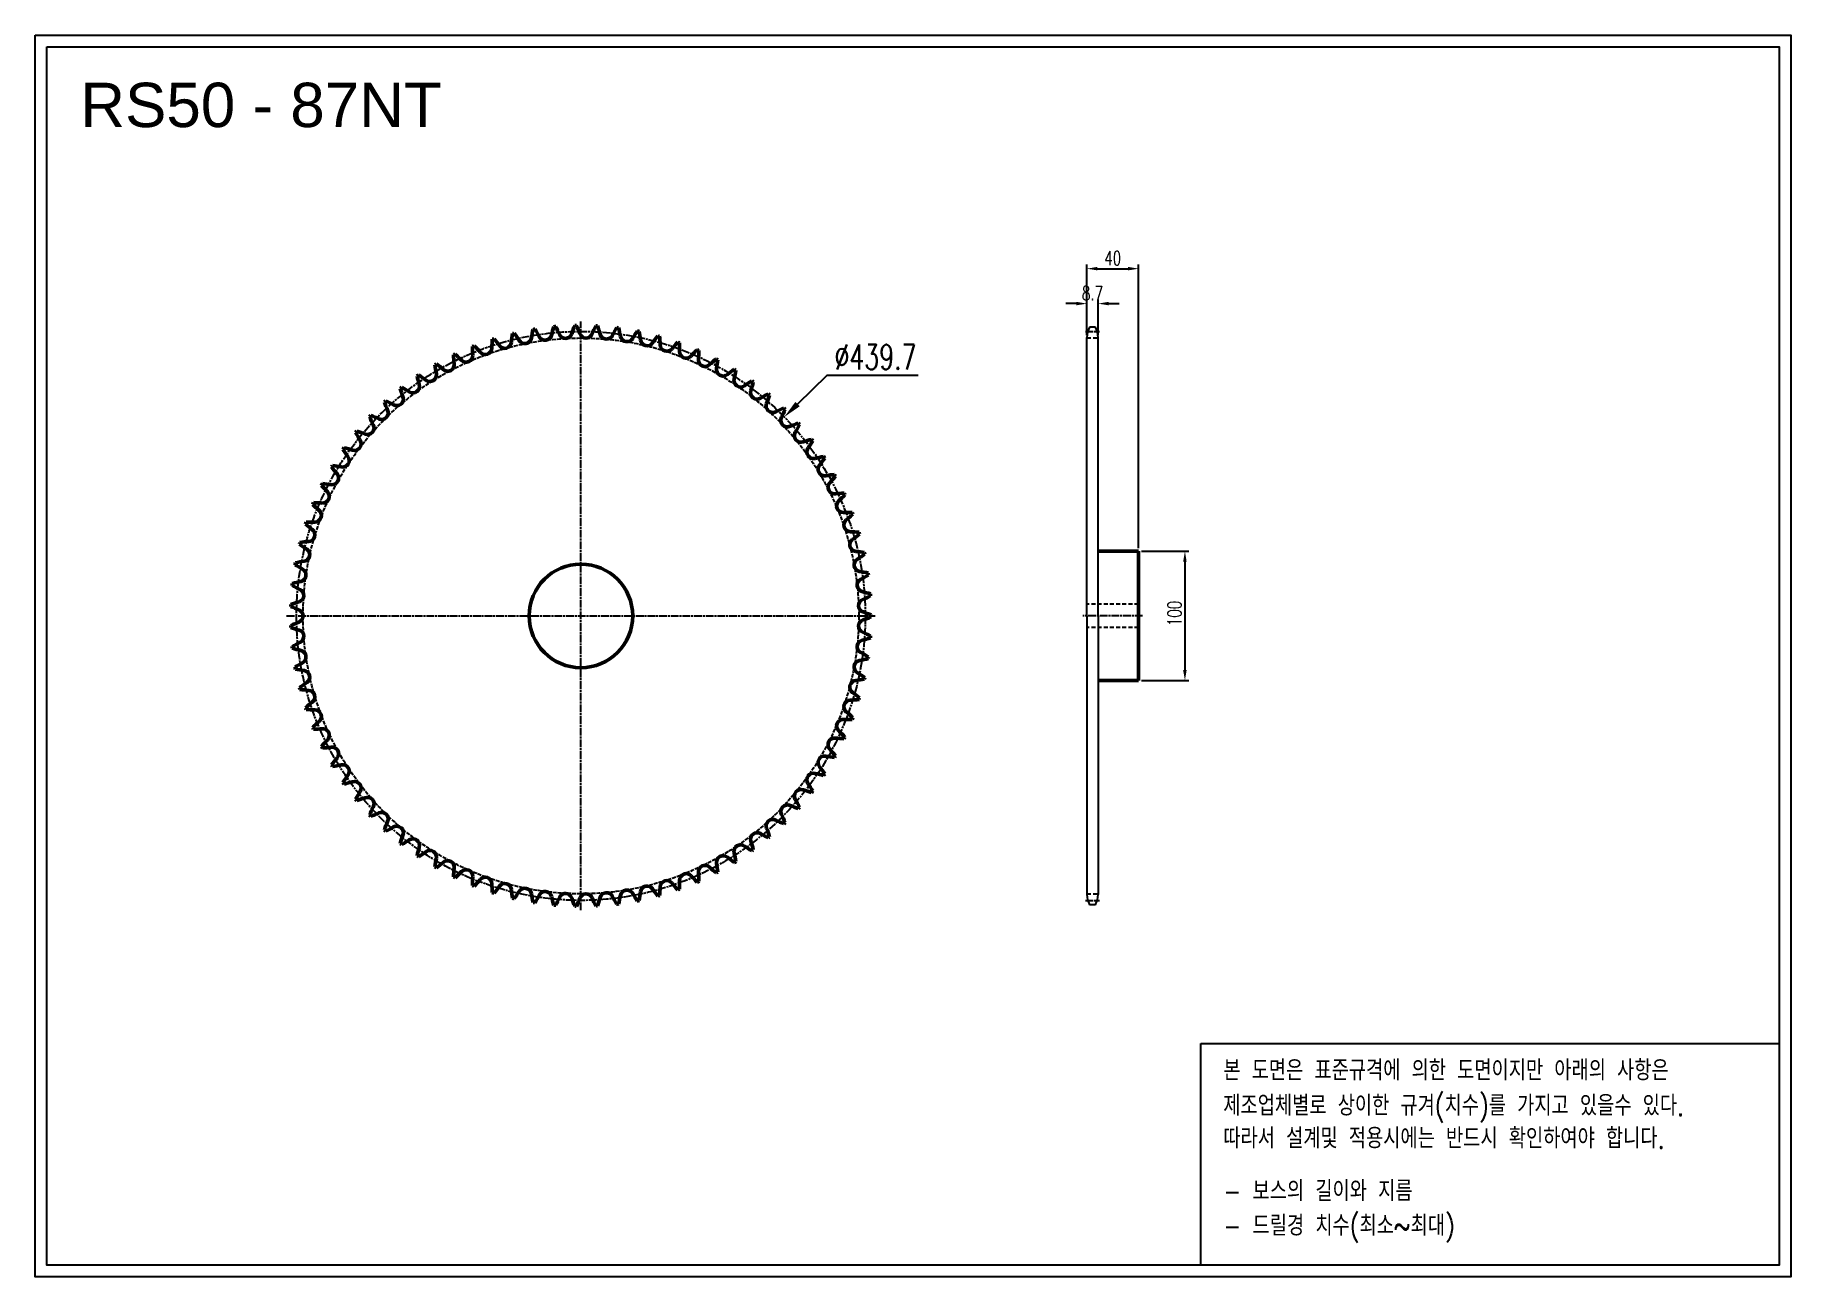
# Model space of a CAD drawing. Header units: millimetres. Extents: x 13140 to 14497, y 4739 to 5699.
import ezdxf

# ---------------------------------------------------------------- set-up
doc = ezdxf.new("R2010")
doc.units = ezdxf.units.MM
for name, pattern in [('AM_ISO02W050', [7.5, 6, -1.5]), ('AM_ISO02W050x2', [3.75, 3, -0.75]), ('AM_ISO08W050', [18, 12, -1.5, 3, -1.5]), ('AM_ISO08W050x2', [9, 6, -0.75, 1.5, -0.75]), ('HIDDEN', [9.525, 6.35, -3.175])]:
    doc.linetypes.add(name, pattern=pattern)
for name, color, linetype, lineweight in [('20', 7, 'Continuous', 50), ('21', 6, 'AM_ISO02W050', 25), ('22', 30, 'AM_ISO08W050', 25), ('23', 40, 'AM_ISO08W050', 25), ('VIS', 7, 'Continuous', 50)]:
    doc.layers.add(name, color=color, linetype=linetype, lineweight=lineweight)
doc.layers.add('HL', color=2, linetype='HIDDEN')
doc.layers.add('S-DIM', color=7, linetype='Continuous')
doc.styles.add('HAN', font='ROMANS.shx', dxfattribs={"width": 0.7, "bigfont": 'whgtxt.shx'})
doc.styles.add('HSG', font='SIMPLEX.shx', dxfattribs={"width": 0.7, "bigfont": 'HSG.shx'})
doc.styles.get("Standard").update_dxf_attribs({"font": 'arial.ttf'})
doc.dimstyles.new('APP23', dxfattribs={"dimscale": 4.5, "dimtxt": 2.4, "dimasz": 1.8, "dimexe": 0.7, "dimexo": 0.5, "dimgap": 0.6, "dimtad": 1, "dimtoh": 1, "dimdec": 1, "dimrnd": 0.01, "dimzin": 9, "dimdsep": 46, "dimtxsty": 'HSG', "dimcen": 0, "dimclrd": 1, "dimclre": 1, "dimclrt": 256, "dimazin": 2, "dimtp": 1, "dimtm": 1, "dimtfac": 0.5, "dimtdec": 1, "dimtix": 1, "dimtofl": 0, "dimtmove": 0, "dimatfit": 3, "dimfxl": 0, "dimtvp": 1, "dimtolj": 2, "dimlwd": -1, "dimlwe": -1, "dimarcsym": 0})
doc.dimstyles.new('APP32', dxfattribs={"dimscale": 8, "dimtxt": 2.4, "dimasz": 1.8, "dimexe": 0.7, "dimexo": 0.5, "dimgap": 0.6, "dimtad": 1, "dimtoh": 1, "dimdec": 1, "dimrnd": 0.01, "dimzin": 9, "dimdsep": 46, "dimtxsty": 'HSG', "dimcen": 0, "dimclrd": 1, "dimclre": 1, "dimclrt": 256, "dimazin": 2, "dimtp": 1, "dimtm": 1, "dimtfac": 0.5, "dimtdec": 1, "dimtofl": 0, "dimtmove": 0, "dimatfit": 3, "dimfxl": 0, "dimtvp": 1, "dimtolj": 2, "dimlwd": -1, "dimlwe": -1, "dimarcsym": 0})

# ---------------------------------------------------------------- blocks, each defined once
blk = doc.blocks.new('*D1')
at = {"layer": 'Defpoints', "color": 0, "transparency": 16777216}
for p in [(13718.7, 5403.7), (13404.3, 5096.3)]:
    blk.add_point(p, dxfattribs=at)
at = {"layer": 'S-DIM', "color": 1, "transparency": 16777216}
for p, q in [((13751.5, 5435.7), (13729, 5413.7)), ((13822.2, 5435.7), (13751.5, 5435.7))]:
    blk.add_line(p, q, dxfattribs=at)
blk.add_solid([(13727.3, 5415.4), (13730.7, 5412), (13718.7, 5403.7)], dxfattribs=at)
at = {"layer": 'S-DIM', "transparency": 16777216, "insert": (13789.2, 5450.1), "char_height": 19.2, "attachment_point": 5, "style": 'HSG'}
blk.add_mtext('\\A2;∅439.7', dxfattribs=at)
blk = doc.blocks.new('*D2')
at = {"layer": 'Defpoints', "color": 0, "transparency": 16777216}
for p in [(13961.3, 5491.3), (13952.6, 5464.7), (13961.3, 5464.7)]:
    blk.add_point(p, dxfattribs=at)
at = {"layer": 'S-DIM', "color": 1, "transparency": 16777216}
for p, q in [((13944.5, 5491.3), (13936.4, 5491.3)), ((13952.6, 5467), (13952.6, 5494.5)), ((13961.3, 5467), (13961.3, 5494.5)), ((13969.4, 5491.3), (13977.5, 5491.3))]:
    blk.add_line(p, q, dxfattribs=at)
for points in [[(13944.5, 5492.7), (13944.5, 5490), (13952.6, 5491.3)], [(13969.4, 5492.7), (13969.4, 5490), (13961.3, 5491.3)]]:
    blk.add_solid(points, dxfattribs=at)
at = {"layer": 'S-DIM', "transparency": 16777216, "insert": (13956.9, 5499.4), "char_height": 10.8, "attachment_point": 5, "style": 'HSG'}
blk.add_mtext('\\A2;8.7', dxfattribs=at)
blk = doc.blocks.new('*D3')
at = {"layer": 'Defpoints', "color": 0, "transparency": 16777216}
for p in [(13992.6, 5518.3), (13952.6, 5464.7), (13992.6, 5300)]:
    blk.add_point(p, dxfattribs=at)
at = {"layer": 'S-DIM', "color": 1, "transparency": 16777216}
for p, q in [((13952.6, 5467), (13952.6, 5521.5)), ((13960.7, 5518.3), (13984.5, 5518.3)), ((13992.6, 5302.2), (13992.6, 5521.5))]:
    blk.add_line(p, q, dxfattribs=at)
for points in [[(13960.7, 5519.7), (13960.7, 5517), (13952.6, 5518.3)], [(13984.5, 5519.7), (13984.5, 5517), (13992.6, 5518.3)]]:
    blk.add_solid(points, dxfattribs=at)
at = {"layer": 'S-DIM', "transparency": 16777216, "insert": (13972.6, 5526.4), "char_height": 10.8, "attachment_point": 5, "style": 'HSG'}
blk.add_mtext('\\A2;40', dxfattribs=at)
blk = doc.blocks.new('*D4')
at = {"layer": 'Defpoints', "color": 0, "transparency": 16777216}
for p in [(13992.6, 5300), (13992.6, 5200), (14028.4, 5200)]:
    blk.add_point(p, dxfattribs=at)
at = {"layer": 'S-DIM', "color": 1, "transparency": 16777216}
for p, q in [((13994.8, 5300), (14031.5, 5300)), ((14028.4, 5291.9), (14028.4, 5208.1)), ((13994.8, 5200), (14031.5, 5200))]:
    blk.add_line(p, q, dxfattribs=at)
for points in [[(14027, 5291.9), (14029.7, 5291.9), (14028.4, 5300)], [(14027, 5208.1), (14029.7, 5208.1), (14028.4, 5200)]]:
    blk.add_solid(points, dxfattribs=at)
at = {"layer": 'S-DIM', "transparency": 16777216, "insert": (14020.3, 5251.9), "char_height": 10.8, "attachment_point": 5, "rotation": 90, "style": 'HSG'}
blk.add_mtext('\\A2;100', dxfattribs=at)

msp = doc.modelspace()

# ---------------------------------------------------------------- linework, layer by layer
for p, q in [((13959.16, 5473.14), (13954.71, 5473.14)), ((13952.59, 5249.97), (13952.59, 5465.21)), ((13961.29, 5249.97), (13961.29, 5465.21)), ((13952.59, 5249.97), (13952.59, 5034.74)), ((13961.29, 5249.97), (13961.29, 5034.74)), ((13959.16, 5026.8), (13954.71, 5026.8))]:
    msp.add_line(p, q)
for points in [[(13139.58, 5698.81), (14496.8, 5698.81), (14496.8, 4739.16), (13139.58, 4739.16)], [(13148.72, 5689.67), (14487.66, 5689.67), (14487.66, 4748.3), (13148.72, 4748.3)]]:
    msp.add_lwpolyline(points, close=True)
at = {"color": 6}
msp.add_lwpolyline([(14040.76, 4919.51), (14487.66, 4919.51), (14487.66, 4748.3), (14040.76, 4748.3)], close=True, dxfattribs=at)
for centre, start, end in [((13968.46, 5465.21), 150, 180), ((13945.41, 5465.21), 0, 30), ((13968.46, 5034.74), 180, 210), ((13945.41, 5034.74), 330, 0)]:
    msp.add_arc(centre, 15.87, start, end)
at = {"layer": '20'}
msp.add_circle((13561.49, 5249.97), 40, dxfattribs=at)
for centre, radius, start, end in [((13630.3, 5447.51), 108.51, 167.29697, 170.86207), ((13561.49, 5249.97), 224.48, 99.12202, 99.49867), ((13433.21, 5415.2), 108.51, 27.75862, 31.32372), ((13644.37, 5442.03), 108.51, 163.15904, 166.72414), ((13561.49, 5249.97), 224.48, 94.98409, 95.36073), ((13445.46, 5424.03), 108.51, 23.62069, 27.18579), ((13658.01, 5435.55), 108.51, 159.02111, 162.58621), ((13561.49, 5249.97), 224.48, 90.84616, 91.2228), ((13458.33, 5431.95), 108.51, 19.48276, 23.04786), ((13671.15, 5428.1), 108.51, 154.88318, 158.44828), ((13561.49, 5249.97), 224.48, 86.70823, 87.08487), ((13471.73, 5438.92), 108.51, 15.34483, 18.90992), ((13683.72, 5419.73), 108.51, 150.74525, 154.31034), ((13561.49, 5249.97), 224.48, 82.5703, 82.94694), ((13485.59, 5444.9), 108.51, 11.2069, 14.77199), ((13695.65, 5410.46), 108.51, 146.60732, 150.17241), ((13561.49, 5249.97), 224.48, 78.43237, 78.80901), ((13499.86, 5449.87), 108.51, 7.06897, 10.63406), ((13561.49, 5249.97), 224.48, 111.53582, 111.91246), ((13586.22, 5457.69), 108.51, 179.71077, 183.27586), ((13400.69, 5383.76), 108.51, 40.17241, 43.73751), ((13487.52, 5457.07), 5.13, 220.17241, 359.13793), ((13601.15, 5455.36), 108.51, 175.57283, 179.13793), ((13561.49, 5249.97), 224.48, 107.39789, 107.77453), ((13410.76, 5395.02), 108.51, 36.03448, 39.59958), ((13502.66, 5461.87), 5.13, 216.03448, 355), ((13615.86, 5451.96), 108.51, 171.4349, 175), ((13561.49, 5249.97), 224.48, 103.25996, 103.6366), ((13421.62, 5405.52), 108.51, 31.89655, 35.46165), ((13518.1, 5465.56), 5.13, 211.89655, 350.86207), ((13533.77, 5468.13), 5.13, 207.75862, 346.72414), ((13549.58, 5469.56), 5.13, 203.62069, 342.58621), ((13565.46, 5469.85), 5.13, 199.48276, 338.44828), ((13581.31, 5468.99), 5.13, 195.34483, 334.31034), ((13597.07, 5466.99), 5.13, 191.2069, 330.17241), ((13612.63, 5463.85), 5.13, 187.06897, 326.03448), ((13706.88, 5400.36), 108.51, 142.46939, 146.03448), ((13561.49, 5249.97), 224.48, 74.29444, 74.67108), ((13514.44, 5453.8), 108.51, 2.93103, 6.49613), ((13627.93, 5459.61), 5.13, 182.93103, 321.89655), ((13717.35, 5389.48), 108.51, 138.33145, 141.89655), ((13561.49, 5249.97), 224.48, 70.15651, 70.53315), ((13529.27, 5456.66), 108.51, 358.7931, 2.3582), ((13561.49, 5249.97), 224.48, 119.81168, 120.18832), ((13556.07, 5459.08), 108.51, 187.98663, 191.55172), ((13383.1, 5359.22), 108.51, 48.44828, 52.01337), ((13458.48, 5444.27), 5.13, 228.44828, 7.41379), ((13561.49, 5249.97), 224.48, 115.67375, 116.05039), ((13571.17, 5458.93), 108.51, 183.8487, 187.41379), ((13391.45, 5371.81), 108.51, 44.31034, 47.87544), ((13472.77, 5451.19), 5.13, 224.31034, 3.27586), ((13642.89, 5454.27), 5.13, 178.7931, 317.75862), ((13727.02, 5377.87), 108.51, 134.19352, 137.75862), ((13561.49, 5249.97), 224.48, 66.01858, 66.39522), ((13657.41, 5447.86), 5.13, 174.65517, 313.62069), ((13544.27, 5458.44), 108.51, 354.65517, 358.22027), ((13735.81, 5365.59), 108.51, 130.05559, 133.62069), ((13561.49, 5249.97), 224.48, 61.88064, 62.25729), ((13559.36, 5459.14), 108.51, 350.51724, 354.08234), ((13561.49, 5249.97), 224.48, 123.94961, 124.32625), ((13540.99, 5458.15), 108.51, 192.12456, 195.68966), ((13375.68, 5346.07), 108.51, 52.58621, 56.1513), ((13444.73, 5436.33), 5.13, 232.58621, 11.55172), ((13671.44, 5440.42), 5.13, 170.51724, 309.48276), ((13743.7, 5352.71), 108.51, 125.91766, 129.48276), ((13684.9, 5431.99), 5.13, 166.37931, 305.34483), ((13574.46, 5458.75), 108.51, 346.37931, 349.94441), ((13561.49, 5249.97), 224.48, 57.74271, 58.11936), ((13750.64, 5339.3), 108.51, 121.77973, 125.34483), ((13589.49, 5457.27), 108.51, 342.24138, 345.80648), ((13561.49, 5249.97), 224.48, 53.60478, 53.98142), ((13561.49, 5249.97), 224.48, 132.22547, 132.60211), ((13363.79, 5318.32), 108.51, 60.86207, 64.42717), ((13419.12, 5417.58), 5.13, 240.86207, 19.82759), ((13561.49, 5249.97), 224.48, 128.08754, 128.46418), ((13526.02, 5456.13), 108.51, 196.26249, 199.82759), ((13369.23, 5332.41), 108.51, 56.72414, 60.28923), ((13431.59, 5427.42), 5.13, 236.72414, 15.68966), ((13697.71, 5422.61), 5.13, 162.24138, 301.2069), ((13756.59, 5325.42), 108.51, 117.6418, 121.2069), ((13604.37, 5454.71), 108.51, 338.10345, 341.66855), ((13561.49, 5249.97), 224.48, 49.46685, 49.84349), ((13561.49, 5249.97), 224.48, 136.3634, 136.74004), ((13496.72, 5448.87), 108.51, 204.53835, 208.10345), ((13359.37, 5303.88), 108.51, 65, 68.5651), ((13407.4, 5406.87), 5.13, 245, 23.96552), ((13511.24, 5453.03), 108.51, 200.40042, 203.96552), ((13709.81, 5412.33), 5.13, 158.10345, 297.06897), ((13761.53, 5311.14), 108.51, 113.50387, 117.06897), ((13721.14, 5401.21), 5.13, 153.96552, 292.93103), ((13619.03, 5451.08), 108.51, 333.96552, 337.53061), ((13561.49, 5249.97), 224.48, 45.32892, 45.70556), ((13561.49, 5249.97), 224.48, 140.50133, 140.87798), ((13482.54, 5443.68), 108.51, 208.67628, 212.24138), ((13356.01, 5289.15), 108.51, 69.13793, 72.70303), ((13396.48, 5395.34), 5.13, 249.13793, 28.10345), ((13765.42, 5296.55), 108.51, 109.36594, 112.93103), ((13731.64, 5389.29), 5.13, 149.82759, 288.7931), ((13633.4, 5446.41), 108.51, 329.82759, 333.39268), ((13561.49, 5249.97), 224.48, 41.19099, 41.56763), ((13561.49, 5249.97), 224.48, 144.63927, 145.01591), ((13468.76, 5437.48), 108.51, 212.81421, 216.37931), ((13353.72, 5274.22), 108.51, 73.27586, 76.84096), ((13386.42, 5383.06), 5.13, 253.27586, 32.24138), ((13768.25, 5281.71), 108.51, 105.22801, 108.7931), ((13741.25, 5376.65), 5.13, 145.68966, 284.65517), ((13647.38, 5440.71), 108.51, 325.68966, 329.25475), ((13561.49, 5249.97), 224.48, 37.05306, 37.4297), ((13561.49, 5249.97), 224.48, 148.7772, 149.15384), ((13455.47, 5430.3), 108.51, 216.95214, 220.51724), ((13352.51, 5259.17), 108.51, 77.41379, 80.97889), ((13377.27, 5370.08), 5.13, 257.41379, 36.37931), ((13770, 5266.71), 108.51, 101.09008, 104.65517), ((13749.92, 5363.35), 5.13, 141.55172, 280.51724), ((13660.92, 5434.01), 108.51, 321.55172, 325.11682), ((13561.49, 5249.97), 224.48, 32.91513, 33.29177), ((13561.49, 5249.97), 224.48, 152.91513, 153.29177), ((13442.74, 5422.18), 108.51, 221.09008, 224.65517), ((13352.39, 5244.07), 108.51, 81.55172, 85.11682), ((13369.08, 5356.47), 5.13, 261.55172, 40.51724), ((13770.66, 5251.62), 108.51, 96.95214, 100.51724), ((13757.61, 5349.46), 5.13, 137.41379, 276.37931), ((13673.94, 5426.36), 108.51, 317.41379, 320.97889), ((13561.49, 5249.97), 224.48, 28.7772, 29.15384), ((13561.49, 5249.97), 224.48, 157.05306, 157.4297), ((13430.62, 5413.16), 108.51, 225.22801, 228.7931), ((13353.36, 5228.99), 108.51, 85.68966, 89.25475), ((13361.9, 5342.31), 5.13, 265.68966, 44.65517), ((13770.24, 5236.52), 108.51, 92.81421, 96.37931), ((13764.28, 5335.05), 5.13, 133.27586, 272.24138), ((13686.38, 5417.78), 108.51, 313.27586, 316.84096), ((13561.49, 5249.97), 224.48, 24.63927, 25.01591), ((13561.49, 5249.97), 224.48, 161.19099, 161.56763), ((13419.19, 5403.3), 108.51, 229.36594, 232.93103), ((13355.42, 5214.03), 108.51, 89.82759, 93.39268), ((13355.76, 5327.67), 5.13, 269.82759, 48.7931), ((13768.72, 5221.49), 108.51, 88.67628, 92.24138), ((13769.89, 5320.19), 5.13, 129.13793, 268.10345), ((13698.16, 5408.33), 108.51, 309.13793, 312.70303), ((13561.49, 5249.97), 224.48, 20.50133, 20.87798), ((13561.49, 5249.97), 224.48, 165.32892, 165.70556), ((13358.55, 5199.25), 108.51, 93.96552, 97.53061), ((13350.69, 5312.62), 5.13, 273.96552, 52.93103), ((13774.41, 5304.97), 5.13, 125, 263.96552), ((13766.13, 5206.61), 108.51, 84.53835, 88.10345), ((13709.23, 5398.06), 108.51, 305, 308.5651), ((13561.49, 5249.97), 224.48, 16.3634, 16.74004), ((13408.5, 5392.63), 108.51, 233.50387, 237.06897), ((13346.72, 5297.25), 5.13, 278.10345, 57.06897), ((13777.82, 5289.46), 5.13, 120.86207, 259.82759), ((13762.46, 5191.96), 108.51, 80.40042, 83.96552), ((13719.53, 5387.01), 108.51, 300.86207, 304.42717), ((13561.49, 5249.97), 224.48, 12.22547, 12.60211), ((13561.49, 5249.97), 224.48, 169.46685, 169.84349), ((13398.6, 5381.22), 108.51, 237.6418, 241.2069), ((13362.74, 5184.74), 108.51, 98.10345, 101.66855), ((13343.87, 5281.63), 5.13, 282.24138, 61.2069), ((13757.75, 5177.61), 108.51, 76.26249, 79.82759), ((13729.01, 5375.25), 108.51, 296.72414, 300.28923), ((13561.49, 5249.97), 224.48, 8.08754, 8.46418), ((13561.49, 5249.97), 224.48, 173.60478, 173.98142), ((13389.56, 5369.12), 108.51, 241.77973, 245.34483), ((13367.96, 5170.57), 108.51, 102.24138, 105.80648), ((13342.15, 5265.84), 5.13, 286.37931, 65.34483), ((13780.11, 5273.75), 5.13, 116.72414, 255.68966), ((13752.02, 5163.64), 108.51, 72.12456, 75.68966), ((13561.49, 5249.97), 224.48, 3.94961, 4.32625), ((13561.49, 5249.97), 224.48, 177.74271, 178.11936), ((13381.41, 5356.4), 108.51, 245.91766, 249.48276), ((13374.2, 5156.81), 108.51, 106.37931, 109.94441), ((13341.58, 5249.97), 5.13, 290.51724, 69.48276), ((13781.26, 5257.91), 5.13, 112.58621, 251.55172), ((13737.61, 5362.84), 108.51, 292.58621, 296.1513), ((13745.29, 5150.11), 108.51, 67.98663, 71.55172), ((13381.41, 5143.54), 108.51, 110.51724, 114.08234), ((13561.49, 5249.97), 224.48, 181.88064, 182.25729), ((13374.2, 5343.13), 108.51, 250.05559, 253.62069), ((13342.15, 5234.1), 5.13, 294.65517, 73.62069), ((13781.26, 5242.03), 5.13, 108.44828, 247.41379), ((13745.29, 5349.83), 108.51, 288.44828, 292.01337), ((13561.49, 5249.97), 224.48, 359.81168, 0.18832), ((13389.56, 5130.82), 108.51, 114.65517, 118.22027), ((13561.49, 5249.97), 224.48, 186.01858, 186.39522), ((13780.11, 5226.2), 5.13, 104.31034, 243.27586), ((13752.02, 5336.31), 108.51, 284.31034, 287.87544), ((13737.61, 5137.11), 108.51, 63.8487, 67.41379), ((13561.49, 5249.97), 224.48, 355.67375, 356.05039), ((13367.96, 5329.37), 108.51, 254.19352, 257.75862), ((13398.6, 5118.73), 108.51, 118.7931, 122.3582), ((13343.87, 5218.32), 5.13, 298.7931, 77.75862), ((13777.82, 5210.48), 5.13, 100.17241, 239.13793), ((13757.75, 5322.34), 108.51, 280.17241, 283.73751), ((13729.01, 5124.7), 108.51, 59.71077, 63.27586), ((13561.49, 5249.97), 224.48, 351.53582, 351.91246), ((13561.49, 5249.97), 224.48, 190.15651, 190.53315), ((13362.74, 5315.2), 108.51, 258.33145, 261.89655), ((13408.5, 5107.32), 108.51, 122.93103, 126.49613), ((13346.72, 5202.7), 5.13, 302.93103, 81.89655), ((13774.41, 5194.98), 5.13, 96.03448, 235), ((13762.46, 5307.99), 108.51, 276.03448, 279.59958), ((13719.53, 5112.93), 108.51, 55.57283, 59.13793), ((13561.49, 5249.97), 224.48, 347.39789, 347.77453), ((13561.49, 5249.97), 224.48, 194.29444, 194.67108), ((13358.55, 5300.69), 108.51, 262.46939, 266.03448), ((13350.69, 5187.32), 5.13, 307.06897, 86.03448), ((13769.89, 5179.75), 5.13, 91.89655, 230.86207), ((13766.13, 5293.33), 108.51, 271.89655, 275.46165), ((13709.23, 5101.89), 108.51, 51.4349, 55), ((13561.49, 5249.97), 224.48, 343.25996, 343.6366), ((13419.19, 5096.65), 108.51, 127.06897, 130.63406), ((13561.49, 5249.97), 224.48, 198.43237, 198.80901), ((13355.42, 5285.92), 108.51, 266.60732, 270.17241), ((13355.76, 5172.28), 5.13, 311.2069, 90.17241), ((13698.16, 5091.61), 108.51, 47.29697, 50.86207), ((13561.49, 5249.97), 224.48, 339.12202, 339.49867), ((13430.62, 5086.78), 108.51, 131.2069, 134.77199), ((13561.49, 5249.97), 224.48, 202.5703, 202.94694), ((13353.36, 5270.95), 108.51, 270.74525, 274.31034), ((13361.9, 5157.63), 5.13, 315.34483, 94.31034), ((13764.28, 5164.9), 5.13, 87.75862, 226.72414), ((13686.38, 5082.16), 108.51, 43.15904, 46.72414), ((13768.72, 5278.45), 108.51, 267.75862, 271.32372), ((13442.74, 5077.76), 108.51, 135.34483, 138.90992), ((13561.49, 5249.97), 224.48, 206.70823, 207.08487), ((13352.39, 5255.88), 108.51, 274.88318, 278.44828), ((13369.08, 5143.47), 5.13, 319.48276, 98.44828), ((13757.61, 5150.49), 5.13, 83.62069, 222.58621), ((13673.94, 5073.59), 108.51, 39.02111, 42.58621), ((13770.24, 5263.42), 108.51, 263.62069, 267.18579), ((13561.49, 5249.97), 224.48, 334.98409, 335.36073), ((13455.47, 5069.64), 108.51, 139.48276, 143.04786), ((13561.49, 5249.97), 224.48, 210.84616, 211.2228), ((13352.51, 5240.78), 108.51, 279.02111, 282.58621), ((13377.27, 5129.87), 5.13, 323.62069, 102.58621), ((13749.92, 5136.6), 5.13, 79.48276, 218.44828), ((13660.92, 5065.93), 108.51, 34.88318, 38.44828), ((13770.66, 5248.33), 108.51, 259.48276, 263.04786), ((13561.49, 5249.97), 224.48, 330.84616, 331.2228), ((13468.76, 5062.46), 108.51, 143.62069, 147.18579), ((13561.49, 5249.97), 224.48, 214.98409, 215.36073), ((13353.72, 5225.72), 108.51, 283.15904, 286.72414), ((13386.42, 5116.89), 5.13, 327.75862, 106.72414), ((13741.25, 5123.3), 5.13, 75.34483, 214.31034), ((13647.38, 5059.24), 108.51, 30.74525, 34.31034), ((13770, 5233.24), 108.51, 255.34483, 258.90992), ((13561.49, 5249.97), 224.48, 326.70823, 327.08487), ((13482.54, 5056.26), 108.51, 147.75862, 151.32372), ((13561.49, 5249.97), 224.48, 219.12202, 219.49867), ((13356.01, 5210.79), 108.51, 287.29697, 290.86207), ((13396.48, 5104.6), 5.13, 331.89655, 110.86207), ((13721.14, 5098.74), 5.13, 67.06897, 206.03448), ((13765.42, 5203.4), 108.51, 247.06897, 250.63406), ((13731.64, 5110.65), 5.13, 71.2069, 210.17241), ((13633.4, 5053.54), 108.51, 26.60732, 30.17241), ((13768.25, 5218.24), 108.51, 251.2069, 254.77199), ((13561.49, 5249.97), 224.48, 322.5703, 322.94694), ((13496.72, 5051.07), 108.51, 151.89655, 155.46165), ((13561.49, 5249.97), 224.48, 223.25996, 223.6366), ((13359.37, 5196.07), 108.51, 291.4349, 295), ((13407.4, 5093.07), 5.13, 336.03448, 115), ((13511.24, 5046.92), 108.51, 156.03448, 159.59958), ((13709.81, 5087.61), 5.13, 62.93103, 201.89655), ((13761.53, 5188.81), 108.51, 242.93103, 246.49613), ((13619.03, 5048.86), 108.51, 22.46939, 26.03448), ((13561.49, 5249.97), 224.48, 314.29444, 314.67108), ((13561.49, 5249.97), 224.48, 318.43237, 318.80901), ((13561.49, 5249.97), 224.48, 227.39789, 227.77453), ((13363.79, 5181.62), 108.51, 295.57283, 299.13793), ((13419.12, 5082.36), 5.13, 340.17241, 119.13793), ((13526.02, 5043.82), 108.51, 160.17241, 163.73751), ((13369.23, 5167.54), 108.51, 299.71077, 303.27586), ((13431.59, 5072.53), 5.13, 344.31034, 123.27586), ((13697.71, 5077.33), 5.13, 58.7931, 197.75862), ((13756.59, 5174.53), 108.51, 238.7931, 242.3582), ((13604.37, 5045.23), 108.51, 18.33145, 21.89655), ((13561.49, 5249.97), 224.48, 310.15651, 310.53315), ((13561.49, 5249.97), 224.48, 231.53582, 231.91246), ((13540.99, 5041.8), 108.51, 164.31034, 167.87544), ((13561.49, 5249.97), 224.48, 235.67375, 236.05039), ((13375.68, 5153.88), 108.51, 303.8487, 307.41379), ((13444.73, 5063.62), 5.13, 348.44828, 127.41379), ((13556.07, 5040.86), 108.51, 168.44828, 172.01337), ((13671.44, 5059.52), 5.13, 50.51724, 189.48276), ((13743.7, 5147.23), 108.51, 230.51724, 234.08234), ((13684.9, 5067.95), 5.13, 54.65517, 193.62069), ((13574.46, 5041.19), 108.51, 10.05559, 13.62069), ((13750.64, 5160.65), 108.51, 234.65517, 238.22027), ((13589.49, 5042.67), 108.51, 14.19352, 17.75862), ((13561.49, 5249.97), 224.48, 306.01858, 306.39522), ((13561.49, 5249.97), 224.48, 239.81168, 240.18832), ((13383.1, 5140.72), 108.51, 307.98663, 311.55172), ((13458.48, 5055.68), 5.13, 352.58621, 131.55172), ((13571.17, 5041.01), 108.51, 172.58621, 176.1513), ((13391.45, 5128.13), 108.51, 312.12456, 315.68966), ((13472.77, 5048.75), 5.13, 356.72414, 135.68966), ((13642.89, 5045.68), 5.13, 42.24138, 181.2069), ((13727.02, 5122.08), 108.51, 222.24138, 225.80648), ((13657.41, 5052.09), 5.13, 46.37931, 185.34483), ((13544.27, 5041.5), 108.51, 1.77973, 5.34483), ((13735.81, 5134.35), 108.51, 226.37931, 229.94441), ((13561.49, 5249.97), 224.48, 297.74271, 298.11936), ((13559.36, 5040.8), 108.51, 5.91766, 9.48276), ((13561.49, 5249.97), 224.48, 301.88064, 302.25729), ((13561.49, 5249.97), 224.48, 243.94961, 244.32625), ((13586.22, 5042.26), 108.51, 176.72414, 180.28923), ((13561.49, 5249.97), 224.48, 248.08754, 248.46418), ((13400.69, 5116.18), 108.51, 316.26249, 319.82759), ((13487.52, 5042.87), 5.13, 0.86207, 139.82759), ((13601.15, 5044.58), 108.51, 180.86207, 184.42717), ((13561.49, 5249.97), 224.48, 252.22547, 252.60211), ((13410.76, 5104.93), 108.51, 320.40042, 323.96552), ((13502.66, 5038.08), 5.13, 5, 143.96552), ((13615.86, 5047.98), 108.51, 185, 188.5651), ((13421.62, 5094.43), 108.51, 324.53835, 328.10345), ((13518.1, 5034.38), 5.13, 9.13793, 148.10345), ((13533.77, 5031.82), 5.13, 13.27586, 152.24138), ((13549.58, 5030.38), 5.13, 17.41379, 156.37931), ((13581.31, 5030.96), 5.13, 25.68966, 164.65517), ((13597.07, 5032.96), 5.13, 29.82759, 168.7931), ((13695.65, 5089.48), 108.51, 209.82759, 213.39268), ((13499.86, 5050.08), 108.51, 349.36594, 352.93103), ((13612.63, 5036.09), 5.13, 33.96552, 172.93103), ((13706.88, 5099.58), 108.51, 213.96552, 217.53061), ((13514.44, 5046.15), 108.51, 353.50387, 357.06897), ((13627.93, 5040.34), 5.13, 38.10345, 177.06897), ((13717.35, 5110.46), 108.51, 218.10345, 221.66855), ((13561.49, 5249.97), 224.48, 289.46685, 289.84349), ((13529.27, 5043.29), 108.51, 357.6418, 1.2069), ((13561.49, 5249.97), 224.48, 293.60478, 293.98142), ((13561.49, 5249.97), 224.48, 256.3634, 256.74004), ((13630.3, 5052.43), 108.51, 189.13793, 192.70303), ((13561.49, 5249.97), 224.48, 260.50133, 260.87798), ((13433.21, 5084.74), 108.51, 328.67628, 332.24138), ((13644.37, 5057.91), 108.51, 193.27586, 196.84096), ((13561.49, 5249.97), 224.48, 264.63927, 265.01591), ((13445.46, 5075.92), 108.51, 332.81421, 336.37931), ((13658.01, 5064.39), 108.51, 197.41379, 200.97889), ((13561.49, 5249.97), 224.48, 268.7772, 269.15384), ((13458.33, 5068), 108.51, 336.95214, 340.51724), ((13565.46, 5030.1), 5.13, 21.55172, 160.51724), ((13671.15, 5071.84), 108.51, 201.55172, 205.11682), ((13561.49, 5249.97), 224.48, 272.91513, 273.29177), ((13471.73, 5061.03), 108.51, 341.09008, 344.65517), ((13683.72, 5080.22), 108.51, 205.68966, 209.25475), ((13561.49, 5249.97), 224.48, 277.05306, 277.4297), ((13485.59, 5055.04), 108.51, 345.22801, 348.7931), ((13561.49, 5249.97), 224.48, 281.19099, 281.56763), ((13561.49, 5249.97), 224.48, 285.32892, 285.70556)]:
    msp.add_arc(centre, radius, start, end, dxfattribs=at)
at = {"layer": '21', "linetype": 'AM_ISO02W050x2'}
msp.add_circle((13561.49, 5249.97), 214.78, dxfattribs=at)
at = {"layer": '22', "linetype": 'AM_ISO08W050x2'}
for p, q in [((13951.41, 5469.83), (13962.47, 5469.83)), ((13995.62, 5249.97), (13949.56, 5249.97)), ((13951.41, 5030.11), (13962.47, 5030.11))]:
    msp.add_line(p, q, dxfattribs=at)
msp.add_circle((13561.49, 5249.97), 219.86, dxfattribs=at)
at = {"layer": '23', "linetype": 'AM_ISO08W050x2'}
for p, q in [((13561.49, 5022.49), (13561.49, 5477.45)), ((13334.01, 5249.97), (13788.97, 5249.97))]:
    msp.add_line(p, q, dxfattribs=at)
at = {"layer": 'HL', "ltscale": 0.5}
for p, q in [((13952.59, 5464.75), (13961.29, 5464.75)), ((13992.59, 5258.97), (13952.59, 5258.97)), ((13992.59, 5240.97), (13952.59, 5240.97)), ((13952.59, 5035.2), (13961.29, 5035.2))]:
    msp.add_line(p, q, dxfattribs=at)
at = {"layer": 'VIS'}
for p, q in [((13992.59, 5299.97), (13961.29, 5299.97)), ((13992.59, 5299.97), (13992.59, 5199.97)), ((13992.59, 5199.97), (13961.29, 5199.97))]:
    msp.add_line(p, q, dxfattribs=at)

# ---------------------------------------------------------------- texts
msp.add_text('RS50 - 87NT', height=34.2732).set_placement((13174.53, 5627.75))
at = {"color": 6, "style": 'HAN', "width": 0.8}
for s, p in [('본 도면은 표준규격에 의한 도면이지만 아래의 사항은', (14058.04, 4890.97)), ('제조업체별로 상이한 규겨(치수)를 가지고 있을수 있다.', (14058.04, 4863.74)), ('따라서 설계및 적용시에는 반드시 확인하여야 합니다.', (14058.04, 4838.45)), ('- 보스의 길이와 지름', (14058.04, 4797.71)), ('- 드릴경 치수(최소~최대)', (14058.04, 4770.95))]:
    msp.add_text(s, height=15.7132, dxfattribs=at).set_placement(p)

# ---------------------------------------------------------------- dimensions: what is measured, and where the dimension line sits
at = {"layer": 'S-DIM'}
dim = msp.add_linear_dim(base=(13992.59, 5518.31), p1=(13952.59, 5464.75), p2=(13992.59, 5299.97), dimstyle='APP23', dxfattribs=at)
dim.commit()
dim.dimension.update_dxf_attribs({"geometry": '*D3', "text_midpoint": (13972.59, 5526.41)})
dim = msp.add_linear_dim(base=(13961.29, 5491.31), p1=(13952.59, 5464.75), p2=(13961.29, 5464.75), dimstyle='APP23', dxfattribs=at)
dim.commit()
dim.dimension.update_dxf_attribs({"geometry": '*D2', "text_midpoint": (13956.94, 5491.31), "dimtype": 128})
at = {"layer": 'S-DIM', "color": 3}
dim = msp.add_diameter_dim_2p(p1=(13404.26, 5096.29), p2=(13718.72, 5403.65), dimstyle='APP32', dxfattribs=at)
dim.commit()
dim.dimension.update_dxf_attribs({"geometry": '*D1', "text_midpoint": (13789.22, 5435.65), "dimtype": 131})
at = {"layer": 'S-DIM'}
dim = msp.add_linear_dim(base=(14028.39, 5199.97), p1=(13992.59, 5299.97), p2=(13992.59, 5199.97), angle=90, dimstyle='APP23', dxfattribs=at)
dim.commit()
dim.dimension.update_dxf_attribs({"geometry": '*D4', "text_midpoint": (14028.39, 5251.86), "dimtype": 128})

doc.saveas('drawing.dxf')
